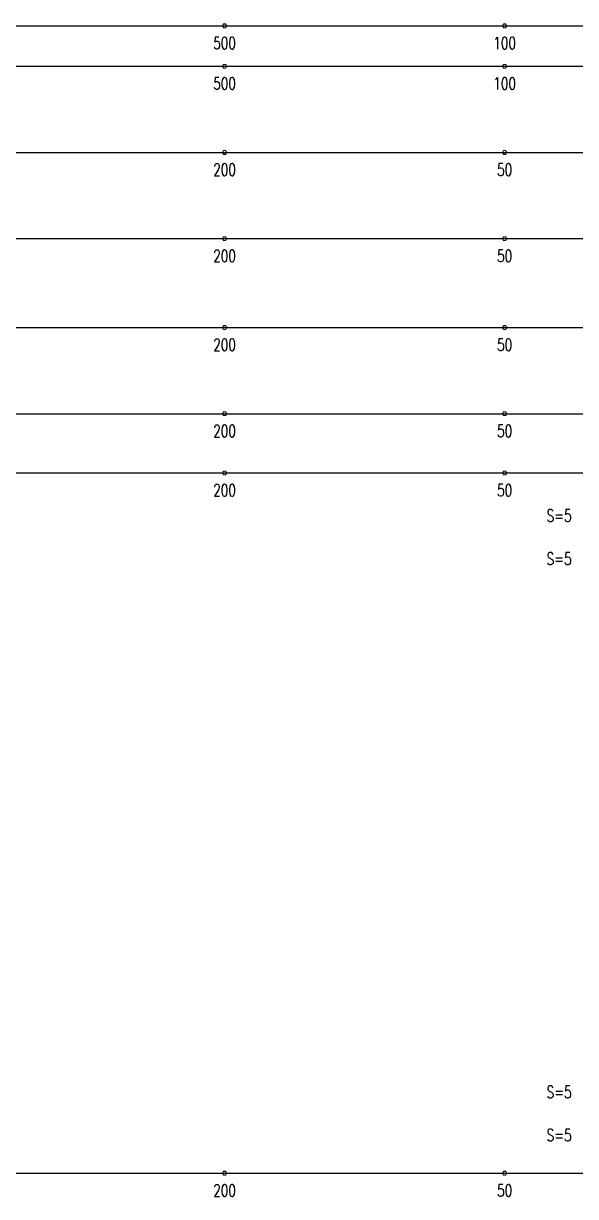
# Model space of a CAD drawing. Header units: millimetres. Extents: x 118516 to 588795, y -24154 to 50684.
# Drawn here: x 420116 to 430367, y 16768 to 38545 of the extents above; entities that cross this region are included whole.
import ezdxf
from ezdxf.enums import TextEntityAlignment as Align

# ---------------------------------------------------------------- set-up
doc = ezdxf.new("R2010")
doc.units = ezdxf.units.MM
doc.layers.get('0').update_dxf_attribs({"lineweight": 20})
doc.layers.add('ARES_TAG', color=3, linetype='Continuous')
doc.layers.add('NDC_S_TENDON', color=10, linetype='Continuous')
doc.layers.add('Current plane_Column', color=7, linetype='Continuous', true_color=0x4b00ff)
doc.layers.add('NDC_S-TENDON', color=6, linetype='Continuous', lineweight=35)
doc.layers.add('NDC_S_ANNO', color=7, linetype='Continuous', lineweight=20)
doc.styles.add('ARES_ROMANS_0.36', font='romans.shx', dxfattribs={"width": 0.36, "bigfont": 'vns.shx'})
doc.styles.add('NDC_ANNO', font='', dxfattribs={"width": 0.8})
doc.styles.get('NDC_ANNO').set_extended_font_data('Dotum')

# ---------------------------------------------------------------- blocks, each defined once
blk = doc.blocks.new('*U490')
at = {"layer": 'NDC_S_TENDON'}
blk.add_line((5123, 0), (56672, 0), dxfattribs=at)
at = {"layer": 'ARES_TAG', "style": 'ARES_ROMANS_0.36', "width": 0.36}
blk.add_attdef('S3', text='', height=375, dxfattribs=at).set_placement((-7518, 0), align=Align.MIDDLE_CENTER)
blk = doc.blocks.new('*U531')
at = {"layer": 'NDC_S_TENDON'}
blk.add_line((-16450, 0), (25150, 0), dxfattribs=at)
at = {"layer": 'ARES_TAG', "style": 'ARES_ROMANS_0.36', "width": 0.36}
blk.add_attdef('S3', text='', height=375, rotation=6.0286, dxfattribs=at).set_placement((-29792, -1409), align=Align.MIDDLE_CENTER)
blk = doc.blocks.new('*U700')
at = {"layer": 'NDC_S_TENDON'}
blk.add_line((-16450, 0), (25150, 0), dxfattribs=at)
at = {"layer": 'ARES_TAG', "style": 'ARES_ROMANS_0.36', "width": 0.36}
blk.add_attdef('S3', text='', height=375, rotation=6.0286, dxfattribs=at).set_placement((-31000, -1537), align=Align.MIDDLE_CENTER)
blk = doc.blocks.new('HTB TDX')
at = {"layer": 'NDC_S-TENDON', "linetype": 'Continuous'}
for points, elevation in [([(41290, 29000, 20, 20, 0), (41270, 29035, 20, 20, 0), (41230, 29035, 20, 20, 0), (41210, 29000, 20, 20, 0), (41230, 28965, 20, 20, 0), (41270, 28965, 20, 20, 0)], 3600), ([(41290, 29000, 20, 20, 0), (41270, 29035, 20, 20, 0), (41230, 29035, 20, 20, 0), (41210, 29000, 20, 20, 0), (41230, 28965, 20, 20, 0), (41270, 28965, 20, 20, 0)], 3600), ([(41290, 29000, 20, 20, 0), (41270, 29035, 20, 20, 0), (41230, 29035, 20, 20, 0), (41210, 29000, 20, 20, 0), (41230, 28965, 20, 20, 0), (41270, 28965, 20, 20, 0)], 3600), ([(41290, 29000, 20, 20, 0), (41270, 29035, 20, 20, 0), (41230, 29035, 20, 20, 0), (41210, 29000, 20, 20, 0), (41230, 28965, 20, 20, 0), (41270, 28965, 20, 20, 0)], 3600), ([(46490, 29000, 20, 20, 0), (46470, 29035, 20, 20, 0), (46430, 29035, 20, 20, 0), (46410, 29000, 20, 20, 0), (46430, 28965, 20, 20, 0), (46470, 28965, 20, 20, 0)], 3200), ([(46490, 29000, 20, 20, 0), (46470, 29035, 20, 20, 0), (46430, 29035, 20, 20, 0), (46410, 29000, 20, 20, 0), (46430, 28965, 20, 20, 0), (46470, 28965, 20, 20, 0)], 3200), ([(41290, 28250, 20, 20, 0), (41270, 28285, 20, 20, 0), (41230, 28285, 20, 20, 0), (41210, 28250, 20, 20, 0), (41230, 28215, 20, 20, 0), (41270, 28215, 20, 20, 0)], 3600), ([(41290, 28250, 20, 20, 0), (41270, 28285, 20, 20, 0), (41230, 28285, 20, 20, 0), (41210, 28250, 20, 20, 0), (41230, 28215, 20, 20, 0), (41270, 28215, 20, 20, 0)], 3600), ([(41290, 28250, 20, 20, 0), (41270, 28285, 20, 20, 0), (41230, 28285, 20, 20, 0), (41210, 28250, 20, 20, 0), (41230, 28215, 20, 20, 0), (41270, 28215, 20, 20, 0)], 3600), ([(41290, 28250, 20, 20, 0), (41270, 28285, 20, 20, 0), (41230, 28285, 20, 20, 0), (41210, 28250, 20, 20, 0), (41230, 28215, 20, 20, 0), (41270, 28215, 20, 20, 0)], 3600), ([(46490, 28250, 20, 20, 0), (46470, 28285, 20, 20, 0), (46430, 28285, 20, 20, 0), (46410, 28250, 20, 20, 0), (46430, 28215, 20, 20, 0), (46470, 28215, 20, 20, 0)], 3200), ([(46490, 28250, 20, 20, 0), (46470, 28285, 20, 20, 0), (46430, 28285, 20, 20, 0), (46410, 28250, 20, 20, 0), (46430, 28215, 20, 20, 0), (46470, 28215, 20, 20, 0)], 3200), ([(41290, 26650, 20, 20, 0), (41270, 26685, 20, 20, 0), (41230, 26685, 20, 20, 0), (41210, 26650, 20, 20, 0), (41230, 26615, 20, 20, 0), (41270, 26615, 20, 20, 0)], 3650), ([(41290, 26650, 20, 20, 0), (41270, 26685, 20, 20, 0), (41230, 26685, 20, 20, 0), (41210, 26650, 20, 20, 0), (41230, 26615, 20, 20, 0), (41270, 26615, 20, 20, 0)], 3650), ([(41290, 26650, 20, 20, 0), (41270, 26685, 20, 20, 0), (41230, 26685, 20, 20, 0), (41210, 26650, 20, 20, 0), (41230, 26615, 20, 20, 0), (41270, 26615, 20, 20, 0)], 3650), ([(41290, 26650, 20, 20, 0), (41270, 26685, 20, 20, 0), (41230, 26685, 20, 20, 0), (41210, 26650, 20, 20, 0), (41230, 26615, 20, 20, 0), (41270, 26615, 20, 20, 0)], 3650), ([(46490, 26650, 20, 20, 0), (46470, 26685, 20, 20, 0), (46430, 26685, 20, 20, 0), (46410, 26650, 20, 20, 0), (46430, 26615, 20, 20, 0), (46470, 26615, 20, 20, 0)], 3500), ([(46490, 26650, 20, 20, 0), (46470, 26685, 20, 20, 0), (46430, 26685, 20, 20, 0), (46410, 26650, 20, 20, 0), (46430, 26615, 20, 20, 0), (46470, 26615, 20, 20, 0)], 3500), ([(41290, 25050, 20, 20, 0), (41270, 25085, 20, 20, 0), (41230, 25085, 20, 20, 0), (41210, 25050, 20, 20, 0), (41230, 25015, 20, 20, 0), (41270, 25015, 20, 20, 0)], 3650), ([(41290, 25050, 20, 20, 0), (41270, 25085, 20, 20, 0), (41230, 25085, 20, 20, 0), (41210, 25050, 20, 20, 0), (41230, 25015, 20, 20, 0), (41270, 25015, 20, 20, 0)], 3650), ([(41290, 25050, 20, 20, 0), (41270, 25085, 20, 20, 0), (41230, 25085, 20, 20, 0), (41210, 25050, 20, 20, 0), (41230, 25015, 20, 20, 0), (41270, 25015, 20, 20, 0)], 3650), ([(41290, 25050, 20, 20, 0), (41270, 25085, 20, 20, 0), (41230, 25085, 20, 20, 0), (41210, 25050, 20, 20, 0), (41230, 25015, 20, 20, 0), (41270, 25015, 20, 20, 0)], 3650), ([(46490, 25050, 20, 20, 0), (46470, 25085, 20, 20, 0), (46430, 25085, 20, 20, 0), (46410, 25050, 20, 20, 0), (46430, 25015, 20, 20, 0), (46470, 25015, 20, 20, 0)], 3500), ([(46490, 25050, 20, 20, 0), (46470, 25085, 20, 20, 0), (46430, 25085, 20, 20, 0), (46410, 25050, 20, 20, 0), (46430, 25015, 20, 20, 0), (46470, 25015, 20, 20, 0)], 3500), ([(41290, 23400, 20, 20, 0), (41270, 23435, 20, 20, 0), (41230, 23435, 20, 20, 0), (41210, 23400, 20, 20, 0), (41230, 23365, 20, 20, 0), (41270, 23365, 20, 20, 0)], 3650), ([(41290, 23400, 20, 20, 0), (41270, 23435, 20, 20, 0), (41230, 23435, 20, 20, 0), (41210, 23400, 20, 20, 0), (41230, 23365, 20, 20, 0), (41270, 23365, 20, 20, 0)], 3650), ([(41290, 23400, 20, 20, 0), (41270, 23435, 20, 20, 0), (41230, 23435, 20, 20, 0), (41210, 23400, 20, 20, 0), (41230, 23365, 20, 20, 0), (41270, 23365, 20, 20, 0)], 3650), ([(41290, 23400, 20, 20, 0), (41270, 23435, 20, 20, 0), (41230, 23435, 20, 20, 0), (41210, 23400, 20, 20, 0), (41230, 23365, 20, 20, 0), (41270, 23365, 20, 20, 0)], 3650), ([(46490, 23400, 20, 20, 0), (46470, 23435, 20, 20, 0), (46430, 23435, 20, 20, 0), (46410, 23400, 20, 20, 0), (46430, 23365, 20, 20, 0), (46470, 23365, 20, 20, 0)], 3500), ([(46490, 23400, 20, 20, 0), (46470, 23435, 20, 20, 0), (46430, 23435, 20, 20, 0), (46410, 23400, 20, 20, 0), (46430, 23365, 20, 20, 0), (46470, 23365, 20, 20, 0)], 3500), ([(41290, 21800, 20, 20, 0), (41270, 21835, 20, 20, 0), (41230, 21835, 20, 20, 0), (41210, 21800, 20, 20, 0), (41230, 21765, 20, 20, 0), (41270, 21765, 20, 20, 0)], 3650), ([(41290, 21800, 20, 20, 0), (41270, 21835, 20, 20, 0), (41230, 21835, 20, 20, 0), (41210, 21800, 20, 20, 0), (41230, 21765, 20, 20, 0), (41270, 21765, 20, 20, 0)], 3650), ([(41290, 21800, 20, 20, 0), (41270, 21835, 20, 20, 0), (41230, 21835, 20, 20, 0), (41210, 21800, 20, 20, 0), (41230, 21765, 20, 20, 0), (41270, 21765, 20, 20, 0)], 3650), ([(41290, 21800, 20, 20, 0), (41270, 21835, 20, 20, 0), (41230, 21835, 20, 20, 0), (41210, 21800, 20, 20, 0), (41230, 21765, 20, 20, 0), (41270, 21765, 20, 20, 0)], 3650), ([(46490, 21800, 20, 20, 0), (46470, 21835, 20, 20, 0), (46430, 21835, 20, 20, 0), (46410, 21800, 20, 20, 0), (46430, 21765, 20, 20, 0), (46470, 21765, 20, 20, 0)], 3500), ([(46490, 21800, 20, 20, 0), (46470, 21835, 20, 20, 0), (46430, 21835, 20, 20, 0), (46410, 21800, 20, 20, 0), (46430, 21765, 20, 20, 0), (46470, 21765, 20, 20, 0)], 3500), ([(41290, 20700, 20, 20, 0), (41270, 20735, 20, 20, 0), (41230, 20735, 20, 20, 0), (41210, 20700, 20, 20, 0), (41230, 20665, 20, 20, 0), (41270, 20665, 20, 20, 0)], 3650), ([(41290, 20700, 20, 20, 0), (41270, 20735, 20, 20, 0), (41230, 20735, 20, 20, 0), (41210, 20700, 20, 20, 0), (41230, 20665, 20, 20, 0), (41270, 20665, 20, 20, 0)], 3650), ([(41290, 20700, 20, 20, 0), (41270, 20735, 20, 20, 0), (41230, 20735, 20, 20, 0), (41210, 20700, 20, 20, 0), (41230, 20665, 20, 20, 0), (41270, 20665, 20, 20, 0)], 3650), ([(41290, 20700, 20, 20, 0), (41270, 20735, 20, 20, 0), (41230, 20735, 20, 20, 0), (41210, 20700, 20, 20, 0), (41230, 20665, 20, 20, 0), (41270, 20665, 20, 20, 0)], 3650), ([(46490, 20700, 20, 20, 0), (46470, 20735, 20, 20, 0), (46430, 20735, 20, 20, 0), (46410, 20700, 20, 20, 0), (46430, 20665, 20, 20, 0), (46470, 20665, 20, 20, 0)], 3500), ([(46490, 20700, 20, 20, 0), (46470, 20735, 20, 20, 0), (46430, 20735, 20, 20, 0), (46410, 20700, 20, 20, 0), (46430, 20665, 20, 20, 0), (46470, 20665, 20, 20, 0)], 3500), ([(41290, 7700, 20, 20, 0), (41270, 7735, 20, 20, 0), (41230, 7735, 20, 20, 0), (41210, 7700, 20, 20, 0), (41230, 7665, 20, 20, 0), (41270, 7665, 20, 20, 0)], 3650), ([(41290, 7700, 20, 20, 0), (41270, 7735, 20, 20, 0), (41230, 7735, 20, 20, 0), (41210, 7700, 20, 20, 0), (41230, 7665, 20, 20, 0), (41270, 7665, 20, 20, 0)], 3650), ([(41290, 7700, 20, 20, 0), (41270, 7735, 20, 20, 0), (41230, 7735, 20, 20, 0), (41210, 7700, 20, 20, 0), (41230, 7665, 20, 20, 0), (41270, 7665, 20, 20, 0)], 3650), ([(41290, 7700, 20, 20, 0), (41270, 7735, 20, 20, 0), (41230, 7735, 20, 20, 0), (41210, 7700, 20, 20, 0), (41230, 7665, 20, 20, 0), (41270, 7665, 20, 20, 0)], 3650), ([(46490, 7700, 20, 20, 0), (46470, 7735, 20, 20, 0), (46430, 7735, 20, 20, 0), (46410, 7700, 20, 20, 0), (46430, 7665, 20, 20, 0), (46470, 7665, 20, 20, 0)], 3500), ([(46490, 7700, 20, 20, 0), (46470, 7735, 20, 20, 0), (46430, 7735, 20, 20, 0), (46410, 7700, 20, 20, 0), (46430, 7665, 20, 20, 0), (46470, 7665, 20, 20, 0)], 3500)]:
    blk.add_lwpolyline(points, format="xyseb", close=True, dxfattribs=dict(at, elevation=elevation))
for name, p in [('*U531', (26500, 29000)), ('*U700', (26500, 28250)), ('*U490', (4208, 26650, 3503)), ('*U490', (4208, 25050, 3503)), ('*U490', (4208, 23400, 3503)), ('*U490', (4208, 21800, 3503)), ('*U490', (4208, 20700, 3503)), ('*U490', (4208, 7700, 3503))]:
    blk.add_blockref(name, p)
at = {"layer": 'NDC_S_ANNO', "linetype": 'Continuous', "char_height": 225, "attachment_point": 5, "line_spacing_factor": 0.75, "style": 'NDC_ANNO'}
for s, insert in [('\\FSTANDARD.shx;500', (41250, 28680, 3600)), ('\\FSTANDARD.shx;100', (46450, 28680, 3200)), ('\\FSTANDARD.shx;500', (41250, 27930, 3600)), ('\\FSTANDARD.shx;100', (46450, 27930, 3200)), ('\\FSTANDARD.shx;200', (41250, 26330, 3650)), ('\\FSTANDARD.shx;50', (46450, 26330, 3500)), ('\\FSTANDARD.shx;200', (41250, 24730, 3650)), ('\\FSTANDARD.shx;50', (46450, 24730, 3500)), ('\\FSTANDARD.shx;200', (41250, 23080, 3650)), ('\\FSTANDARD.shx;50', (46450, 23080, 3500)), ('\\FSTANDARD.shx;200', (41250, 21480, 3650)), ('\\FSTANDARD.shx;50', (46450, 21480, 3500)), ('\\FSTANDARD.shx;200', (41250, 20380, 3650)), ('\\FSTANDARD.shx;50', (46450, 20380, 3500)), ('\\FSTANDARD.shx;S=5', (47462, 19908, 3700)), ('\\FSTANDARD.shx;S=5', (47462, 19108, 3700)), ('\\FSTANDARD.shx;S=5', (47462, 9208, 441)), ('\\FSTANDARD.shx;S=5', (47462, 8408, 445)), ('\\FSTANDARD.shx;200', (41250, 7380, 3650)), ('\\FSTANDARD.shx;50', (46450, 7380, 3500))]:
    blk.add_mtext(s, dxfattribs=dict(at, insert=insert))

msp = doc.modelspace()

# ---------------------------------------------------------------- block references
at = {"layer": 'Current plane_Column'}
msp.add_blockref('HTB TDX', (382600, 9500), dxfattribs=at)

doc.saveas('drawing.dxf')
